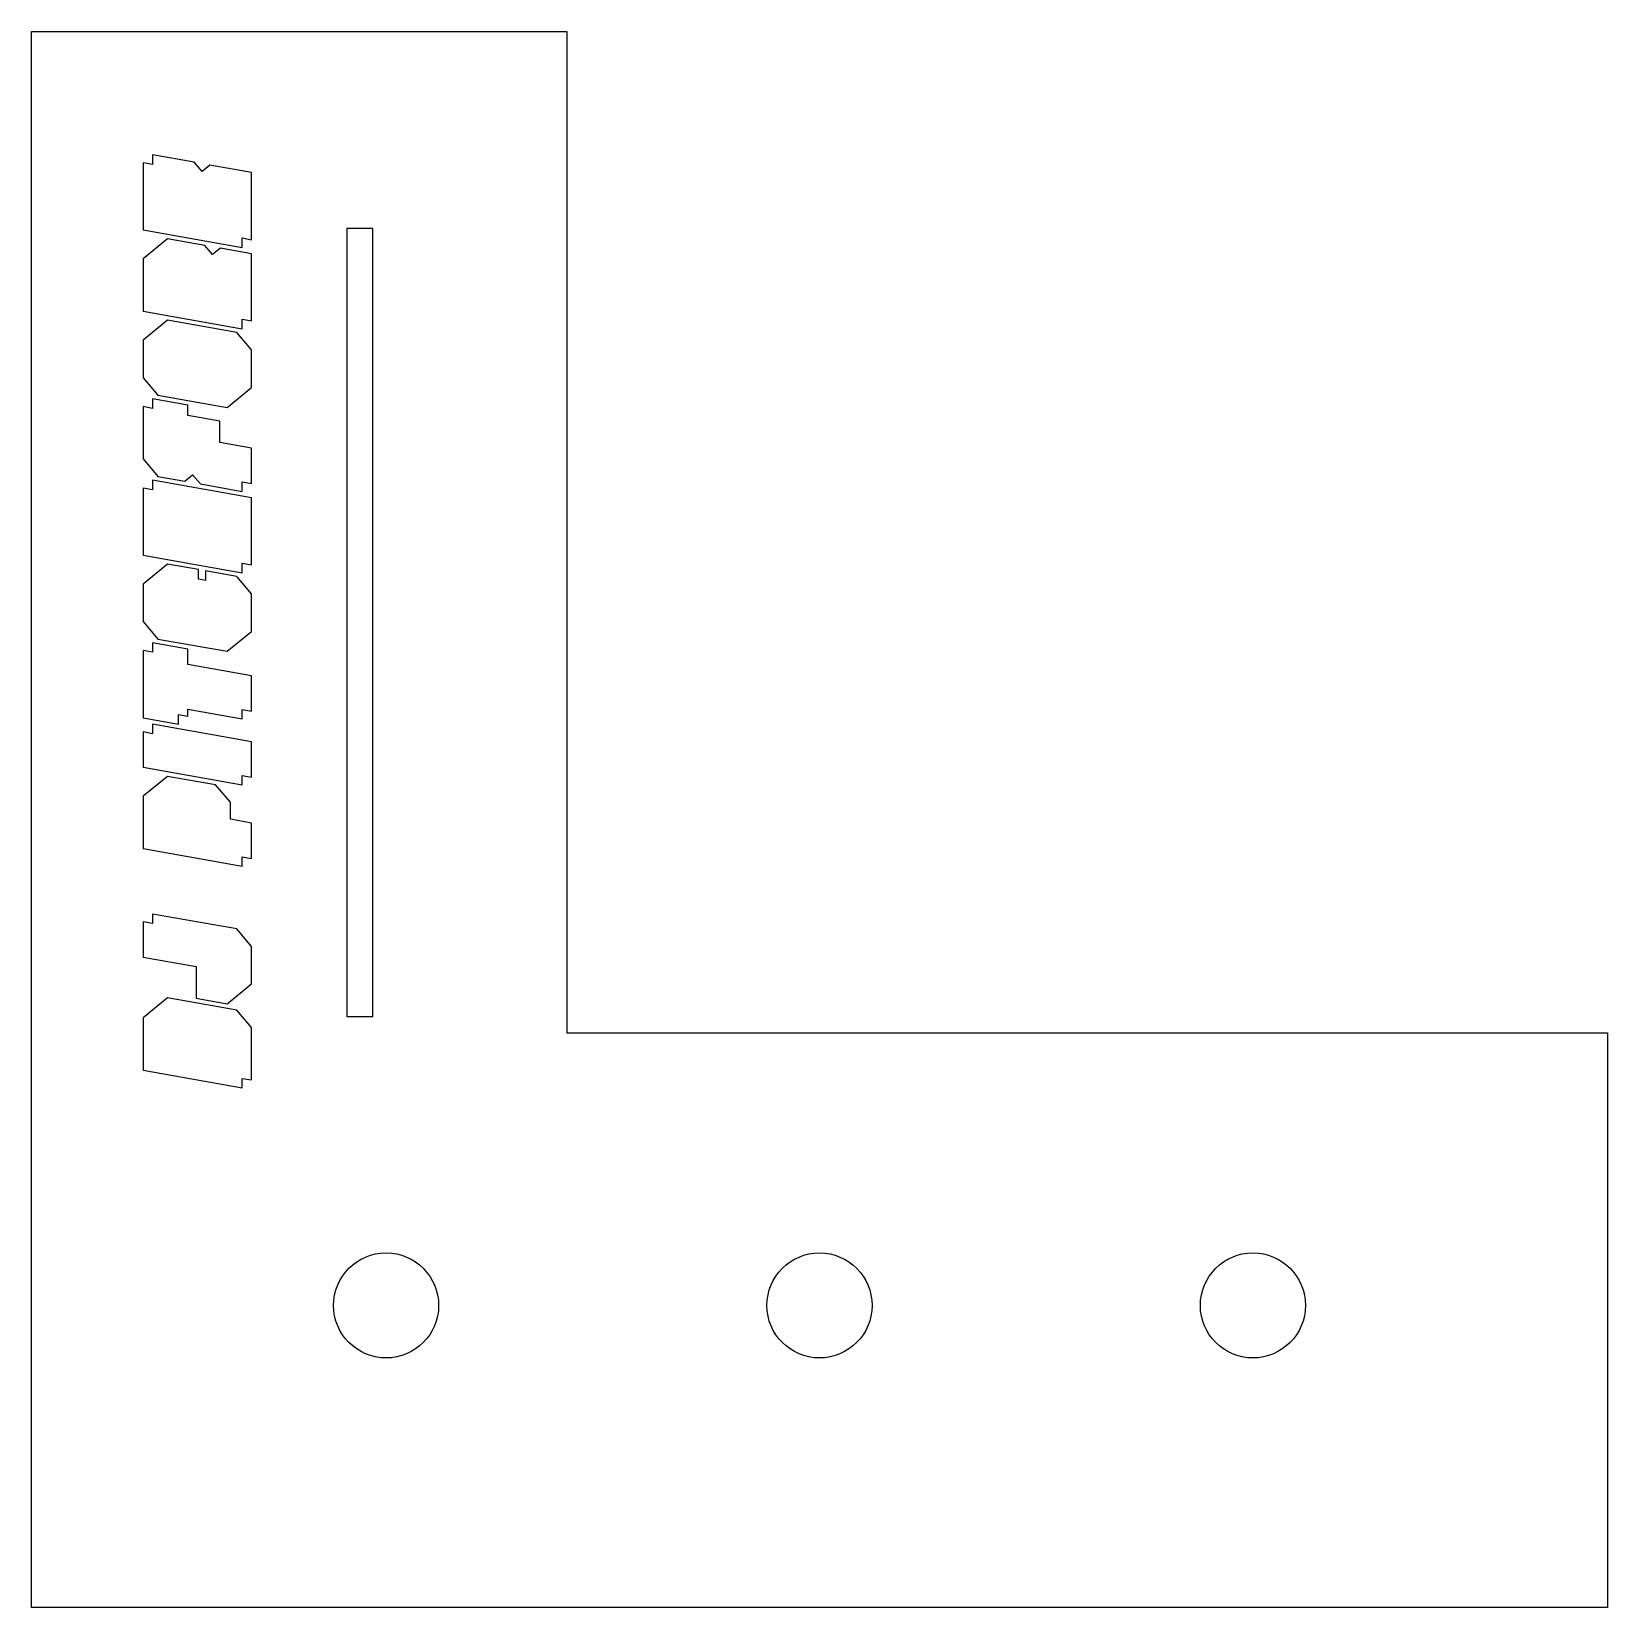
# Model space of a CAD drawing. Header units: millimetres. Extents: x -110 to 10, y -10 to 110.
import ezdxf

# ---------------------------------------------------------------- set-up
doc = ezdxf.new("R2010")
doc.units = ezdxf.units.MM
doc.layers.get('0').update_dxf_attribs({"linetype": 'CONTINUOUS'})

msp = doc.modelspace()

# ---------------------------------------------------------------- linework, layer by layer
for points in [[(-110, 110), (-69.25, 110), (-69.25, 33.75), (10, 33.75), (10, -10), (-110, -10)], [(-93.96, 94.28), (-93.24, 94.15), (-93.24, 99.27), (-96.42, 99.83), (-97.01, 99.34), (-97.61, 100.04), (-100.78, 100.6), (-100.78, 99.88), (-101.5, 100.01), (-101.5, 94.9), (-93.96, 93.56)], [(-86, 95), (-86, 35), (-84, 35), (-84, 95)], [(-101.5, 92.69), (-101.5, 88.71), (-93.96, 87.37), (-93.96, 88.09), (-93.24, 87.96), (-93.24, 93.08), (-95.61, 93.5), (-96.21, 93.01), (-96.8, 93.71), (-99.65, 94.21)], [(-101.5, 86.5), (-101.5, 83.64), (-100.37, 82.31), (-95.09, 81.38), (-93.24, 82.9), (-93.24, 85.75), (-94.37, 87.09), (-99.65, 88.02)], [(-101.5, 77.45), (-100.37, 76.12), (-98.32, 75.76), (-97.73, 76.24), (-97.14, 75.55), (-93.96, 74.98), (-93.96, 75.7), (-93.24, 75.58), (-93.24, 78.27), (-95.67, 78.7), (-95.67, 80.32), (-98.09, 80.75), (-98.09, 81.55), (-100.78, 82.02), (-100.78, 81.3), (-101.5, 81.44)], [(-93.96, 68.79), (-93.96, 69.51), (-93.24, 69.38), (-93.24, 74.5), (-100.78, 75.83), (-100.78, 75.11), (-101.5, 75.24), (-101.5, 70.13)], [(-99.65, 69.44), (-101.5, 67.92), (-101.5, 65.07), (-100.37, 63.73), (-95.09, 62.81), (-93.24, 64.32), (-93.24, 67.18), (-94.37, 68.51), (-96.74, 68.93), (-96.74, 68.21), (-97.28, 68.31), (-97.28, 69.03)], [(-101.5, 57.74), (-98.81, 57.27), (-98.81, 57.99), (-98.09, 57.86), (-98.09, 58.39), (-93.96, 57.66), (-93.96, 58.37), (-93.24, 58.25), (-93.24, 60.94), (-98.09, 61.8), (-98.09, 62.98), (-100.78, 63.44), (-100.78, 62.73), (-101.5, 62.86)], [(-93.96, 53.36), (-93.24, 53.23), (-93.24, 55.92), (-100.78, 57.25), (-100.78, 56.53), (-101.5, 56.67), (-101.5, 53.98), (-93.96, 52.64)], [(-101.5, 51.77), (-101.5, 47.78), (-93.96, 46.45), (-93.96, 47.16), (-93.24, 47.04), (-93.24, 49.73), (-94.86, 50.02), (-94.86, 51.31), (-95.99, 52.64), (-99.65, 53.28)], [(-93.24, 37.49), (-93.24, 40.34), (-94.37, 41.68), (-100.78, 42.8), (-100.78, 42.08), (-101.5, 42.22), (-101.5, 39.53), (-97.46, 38.81), (-97.46, 36.39), (-95.09, 35.97)], [(-93.96, 30.29), (-93.24, 30.17), (-93.24, 34.15), (-94.37, 35.49), (-99.65, 36.41), (-101.5, 34.9), (-101.5, 30.91), (-93.96, 29.57)]]:
    msp.add_lwpolyline(points, close=True)
for centre in [(-83, 13), (-50, 13), (-17, 13)]:
    msp.add_circle(centre, 4)

doc.saveas('drawing.dxf')
